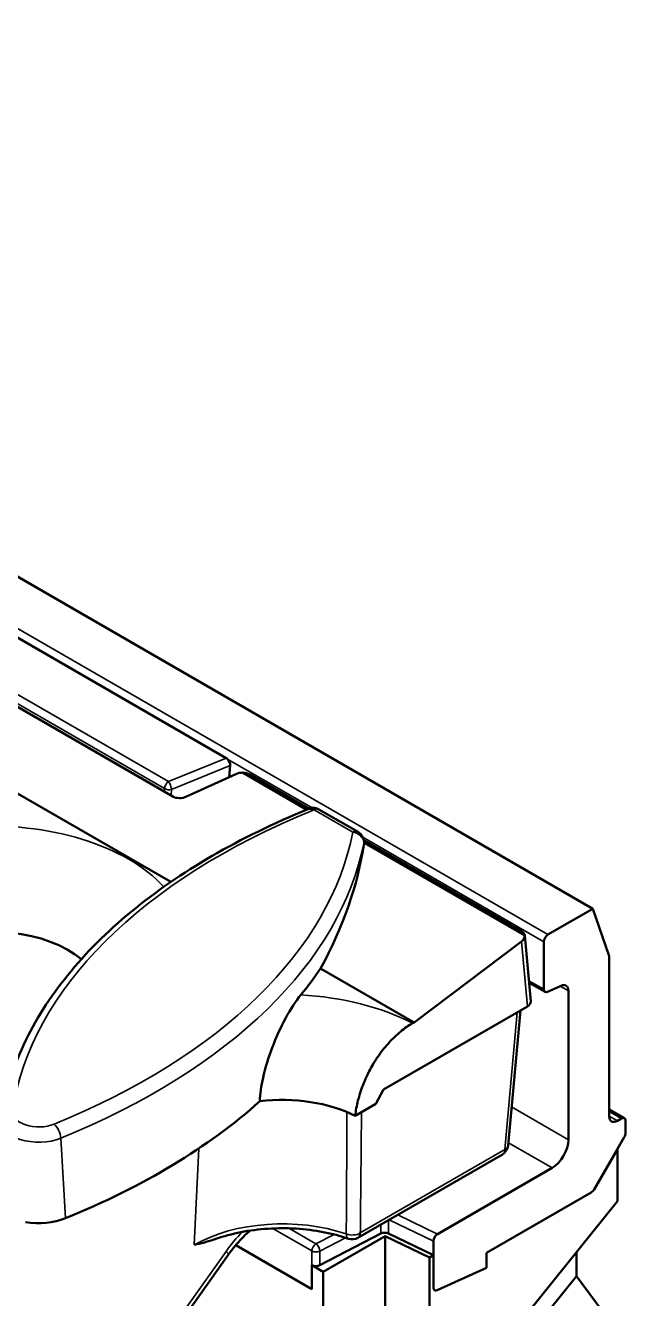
# Model space of a CAD drawing. Header units: millimetres. Extents: x 0 to 4362, y -130 to 2100.
# Drawn here: x 1017.4 to 1069.4, y 550.3 to 660.6 of the extents above; entities that cross this region are included whole.
import ezdxf

# ---------------------------------------------------------------- set-up
doc = ezdxf.new("R2010")
doc.units = ezdxf.units.MM
doc.header["$LTSCALE"] = 5
doc.layers.add('Sichtbar (ISO)', color=7, linetype='Continuous', lineweight=50)
doc.layers.add('Sichtbar schmal (ISO)', color=7, linetype='Continuous', lineweight=35)

msp = doc.modelspace()

# ---------------------------------------------------------------- linework, layer by layer
at = {"layer": 'Sichtbar (ISO)'}
for p, q in [((1066.53, 584.064), (712.976, 788.188)), ((1010.596, 611.07), (1034.783, 597.106)), ((1030.163, 593.787), (1015.48, 602.264)), ((1035.638, 595.729), (1031.367, 593.777)), ((1035.139, 596.464), (1035.057, 595.464)), ((1041.773, 592.642), (1036.199, 595.86)), ((1041.982, 592.725), (1036.843, 595.692)), ((1029.989, 586.381), (1014.478, 595.337)), ((1046.145, 590.746), (1042.809, 592.672)), ((1060.344, 582.124), (1046.705, 589.998)), ((1046.73, 589.82), (1046.723, 589.89)), ((1046.731, 589.779), (1060.634, 581.752)), ((1062.641, 581.818), (1066.53, 584.064)), ((1066.53, 584.064), (1067.926, 580.033)), ((1051.048, 574.223), (1060.352, 581.222)), ((1060.635, 581.745), (1061.154, 576.031)), ((1062.287, 577.083), (1062.287, 581.206)), ((1051.048, 574.223), (1042.962, 578.891)), ((1067.944, 579.915), (1067.944, 566.101)), ((1062.391, 576.854), (1061.007, 577.653)), ((1063.775, 577.394), (1062.604, 576.859)), ((1064.409, 564.059), (1064.409, 576.947)), ((1048.404, 568.4), (1060.862, 575.593)), ((1060.253, 575.241), (1059.193, 563.561)), ((1050.924, 574.151), (1051.048, 574.223)), ((1047.734, 567.154), (1048.404, 568.4)), ((1045.954, 566.126), (1047.734, 567.154)), ((1069.255, 565.921), (1067.944, 566.678)), ((1068.651, 565.692), (1069.005, 565.896)), ((1069.358, 565.692), (1069.358, 564.637)), ((1069.255, 564.288), (1066.633, 559.748)), ((1058.697, 562.785), (1046.195, 555.567)), ((1068.651, 563.243), (1066.633, 559.748)), ((1068.651, 558.732), (1068.651, 563.243)), ((1053.083, 555.887), (1062.994, 561.61)), ((1066.383, 559.484), (1057.337, 554.261)), ((1066.383, 559.484), (1057.337, 554.261)), ((1052.388, 538.5), (1068.651, 558.732)), ((1048.176, 555.931), (1042.898, 553.187)), ((1052.728, 554.05), (1048.832, 555.937)), ((1042.21, 551.115), (1035.614, 554.924)), ((1043.195, 552.628), (1048.543, 555.716)), ((1048.543, 555.716), (1052.388, 553.853)), ((1048.543, 538.893), (1048.543, 555.716)), ((1052.728, 555.274), (1052.728, 551.24)), ((1034.993, 554.12), (997.878, 501.727)), ((1052.728, 554.05), (1052.388, 553.853)), ((1052.388, 553.853), (1052.388, 538.5)), ((1052.728, 551.24), (1052.728, 554.05)), ((1057.337, 554.261), (1057.337, 552.974)), ((1057.337, 554.261), (1057.337, 552.974)), ((1065.116, 554.334), (1065.116, 552.238)), ((1042.21, 551.115), (1042.21, 553.197)), ((1042.21, 553.197), (1043.195, 552.628)), ((1043.195, 528.95), (1043.195, 552.628)), ((1057.337, 552.974), (1053.046, 551.017)), ((1057.337, 552.974), (1053.046, 551.017)), ((1048.54, 531.618), (1065.116, 552.238)), ((1065.116, 552.238), (1068.651, 547.475))]:
    msp.add_line(p, q, dxfattribs=at)
for centre, start, end in [((1058.197, 563.651), 300, 354.81331), ((1045.695, 556.433), 251.0107, 300)]:
    msp.add_arc(centre, 1, start, end, dxfattribs=at)
for centre, major_axis, ratio, start_param, end_param in [((1034.774, 596.701), (0.265, -0.429), 0.5902229, 0.6750083, 1.9936861), ((1036.137, 595.199), (0.995, 0.136), 0.6505352, 1.4208857, 2.0055642), ((1036.136, 595.282), (1, 0), 0.5785655, 0.7858838, 1.5080999), ((1030.868, 594.307), (-0.995, -0.136), 0.6505352, 0.6986696, 2.0055642), ((983.689, 588.784), (63.086, 9.138), 0.6520342, 5.8275977, 6.0871537), ((1014.406, 576.598), (9.5, 0), 0.5773503, 0.5994085, 2.1622743), ((1059.634, 581.716), (1.003, 0), 0.575771, 0.0618125, 0.7840286), ((1059.642, 581.629), (0.991, 0.136), 0.6559375, 5.4168842, 6.2627253), ((1062.641, 581.41), (0.25, 0.433), 0.5773503, 0.7853982, 2.3561945), ((1067.591, 579.711), (-0.25, -0.433), 0.5773503, 2.3561945, 2.677945), ((984.249, 592.148), (63.043, 0), 0.5773503, 5.841854, 5.9103823), ((1062.641, 577.287), (-0.25, -0.433), 0.5773503, 5.4977871, 6.9638637), ((1063.701, 576.539), (0.5, 0.866), 0.5773503, 5.4977871, 6.9638637), ((1060.152, 576.001), (1.003, 0), 0.575771, 5.4991567, 6.3354022), ((984.249, 587.249), (-63.568, 0), 0.5773503, 2.1848933, 2.5696819), ((1039.66, 562.018), (9.5, 0), 0.5773503, 0.8465666, 1.7784158), ((1068.651, 566.509), (-0.5, -0.866), 0.5773503, 5.4977871, 7.0685835), ((1069.005, 565.488), (0.25, 0.433), 0.5773503, 5.4977871, 7.0685835), ((1069.005, 564.433), (-0.25, -0.433), 0.5773503, 1.5707963, 2.3561945), ((1062.994, 563.243), (1, 1.732), 0.5773503, 3.9269908, 5.4977871), ((1066.383, 559.892), (-0.25, -0.433), 0.5773503, 0.7853982, 1.5707963), ((1066.383, 559.892), (-0.25, -0.433), 0.5773503, 0.7853982, 1.5707963), ((1018.573, 559.141), (-4, 0), 0.5773503, 1.2765781, 2.1848933), ((1048.51, 555.716), (-0.5, 0), 0.5773503, 4.0142573, 5.4454273), ((1053.083, 555.479), (0.252, 0.433), 0.5773419, 0.7892107, 2.360007), ((1042.563, 553.402), (-0.5, 0), 0.5773503, 0.7853982, 2.3038346), ((1053.083, 551.445), (0.252, 0.433), 0.5778049, 2.3595701, 3.8260466), ((1053.083, 551.445), (0.252, 0.433), 0.5778049, 2.3595701, 3.8260466)]:
    msp.add_ellipse(centre, major_axis=major_axis, ratio=ratio, start_param=start_param, end_param=end_param, dxfattribs=at)
for points in [[(1034.783, 597.106), (1034.82, 597.085), (1034.858, 597.055), (1034.896, 597.02)], [(1046.731, 589.779), (1046.731, 589.764), (1046.729, 589.749), (1046.727, 589.735)], [(1046.73, 589.82), (1046.731, 589.806), (1046.732, 589.792), (1046.731, 589.779)]]:
    msp.add_open_spline(points, degree=3, dxfattribs=at)
for points, knots in [([(1015.299, 565.948), (1015.637, 568.1), (1016.298, 570.229), (1018.235, 574.371), (1019.511, 576.384), (1022.627, 580.236), (1024.468, 582.075), (1028.656, 585.533), (1031.002, 587.151), (1036.132, 590.124), (1038.914, 591.478), (1041.873, 592.683)], [5.58828531, 5.58828531, 5.58828531, 5.58828531, 5.76152555, 5.76152555, 5.9347658, 5.9347658, 6.10800604, 6.10800604, 6.28124629, 6.28124629, 6.45448653, 6.45448653, 6.45448653, 6.45448653]), ([(1041.873, 592.683), (1041.885, 592.688), (1041.897, 592.692), (1041.921, 592.702), (1041.933, 592.707), (1041.957, 592.716), (1041.969, 592.72), (1041.993, 592.729), (1042.006, 592.734), (1042.03, 592.743), (1042.042, 592.747), (1042.054, 592.751)], [0.171301222, 0.171301222, 0.171301222, 0.171301222, 0.18523411, 0.18523411, 0.199166999, 0.199166999, 0.213099887, 0.213099887, 0.227032775, 0.227032775, 0.240965663, 0.240965663, 0.240965663, 0.240965663]), ([(1042.809, 592.672), (1042.777, 592.69), (1042.743, 592.708), (1042.667, 592.74), (1042.626, 592.755), (1042.535, 592.78), (1042.485, 592.79), (1042.376, 592.801), (1042.317, 592.802), (1042.189, 592.789), (1042.122, 592.775), (1042.054, 592.751)], [0, 0, 0, 0, 0.002807933, 0.002807933, 0.005615866, 0.005615866, 0.0084238, 0.0084238, 0.011231733, 0.011231733, 0.014039666, 0.014039666, 0.014039666, 0.014039666]), ([(1046.723, 589.89), (1046.712, 589.993), (1046.687, 590.079), (1046.628, 590.23), (1046.592, 590.296), (1046.518, 590.411), (1046.478, 590.462), (1046.395, 590.555), (1046.352, 590.596), (1046.26, 590.672), (1046.21, 590.707), (1046.153, 590.741), (1046.149, 590.744), (1046.145, 590.746)], [0, 0, 0, 0, 0.006259772, 0.006259772, 0.012974918, 0.012974918, 0.019690063, 0.019690063, 0.026405209, 0.026405209, 0.033120355, 0.033120355, 0.033575729, 0.033575729, 0.033575729, 0.033575729]), ([(1041.252, 576.601), (1040.814, 576.067), (1040.372, 575.387), (1039.524, 573.826), (1039.12, 572.948), (1038.452, 571.186), (1038.173, 570.297), (1037.826, 568.724), (1037.726, 568.038), (1037.702, 567.385)], [-1.0965655, -1.0965655, -1.0965655, -1.0965655, -0.7906032, -0.7906032, -0.486598, -0.486598, -0.2130994, -0.2130994, 0, 0, 0, 0]), ([(1045.954, 566.126), (1046.005, 566.57), (1046.091, 567.026), (1046.306, 567.875), (1046.455, 568.347), (1046.819, 569.278), (1047.034, 569.737), (1047.472, 570.552), (1047.735, 570.983), (1048.308, 571.795), (1048.617, 572.176), (1049.209, 572.822), (1049.546, 573.147), (1050.24, 573.717), (1050.596, 573.962), (1050.924, 574.151)], [2.36568716, 2.36568716, 2.36568716, 2.36568716, 2.50131306, 2.50131306, 2.64008195, 2.64008195, 2.77885085, 2.77885085, 2.91768612, 2.91768612, 3.05652139, 3.05652139, 3.1955721, 3.1955721, 3.33462281, 3.33462281, 3.33462281, 3.33462281]), ([(1033.891, 555.467), (1034.57, 555.704), (1035.3, 555.9), (1036.821, 556.199), (1037.613, 556.301), (1039.218, 556.404), (1040.031, 556.406), (1041.638, 556.308), (1042.431, 556.209), (1043.955, 555.916), (1044.687, 555.722), (1045.369, 555.487)], [0.2416578, 0.2416578, 0.2416578, 0.2416578, 0.4579051, 0.4579051, 0.6741524, 0.6741524, 0.8903997, 0.8903997, 1.106647, 1.106647, 1.3228942, 1.3228942, 1.3228942, 1.3228942]), ([(1036.866, 556.188), (1036.827, 556.155), (1036.788, 556.122), (1036.545, 555.909), (1036.341, 555.715), (1035.939, 555.3), (1035.741, 555.079), (1035.357, 554.615), (1035.171, 554.372), (1034.993, 554.12)], [0.24265199, 0.24265199, 0.24265199, 0.24265199, 0.26848087, 0.26848087, 0.4027213, 0.4027213, 0.53696174, 0.53696174, 0.67120217, 0.67120217, 0.67120217, 0.67120217]), ([(1033.891, 555.467), (1033.86, 555.456), (1033.829, 555.446), (1033.237, 555.245), (1032.578, 555.08), (1032.031, 554.949)], [1.13711462, 1.13711462, 1.13711462, 1.13711462, 1.15040235, 1.15040235, 1.39708465, 1.39708465, 1.39708465, 1.39708465])]:
    msp.add_open_spline(points, degree=3, knots=knots, dxfattribs=at)
at = {"layer": 'Sichtbar schmal (ISO)'}
for p, q in [((1062.641, 581.818), (709.087, 785.942)), ((1029.781, 595.071), (1007.758, 607.786)), ((1015.322, 602.64), (1029.458, 594.478)), ((1034.783, 597.106), (1029.781, 595.071)), ((1034.896, 597.02), (1042.22, 592.791)), ((1030.061, 594.398), (1035.139, 596.464)), ((1029.458, 594.478), (1029.436, 594.207)), ((1030.018, 593.871), (1030.061, 594.398)), ((1042.409, 592.632), (1045.745, 590.706)), ((1046.611, 590.256), (1062.287, 581.206)), ((1046.719, 589.812), (1046.727, 589.735)), ((1060.352, 581.222), (1060.862, 575.593)), ((1062.287, 577.083), (1060.99, 577.831)), ((1063.697, 577.358), (1064.409, 576.947)), ((1059.982, 575.084), (1058.903, 563.201)), ((1064.409, 564.059), (1059.496, 566.896)), ((1067.944, 566.509), (1069.005, 565.896)), ((1068.651, 565.692), (1067.944, 566.101)), ((1020.878, 557.254), (1020.471, 564.191)), ((1059.214, 563.793), (1062.994, 561.61)), ((1032.42, 563.302), (1032.031, 554.949)), ((1058.903, 563.201), (1046.401, 555.983)), ((1048.832, 555.937), (1048.832, 557.089)), ((1048.9, 557.129), (1052.728, 555.274)), ((1053.083, 555.887), (1049.639, 557.556)), ((1038.828, 556.375), (1042.21, 554.422)), ((1042.563, 555.035), (1040.225, 556.384)), ((1044.138, 555.853), (1042.563, 555.035)), ((1048.176, 556.711), (1048.176, 555.931)), ((1042.21, 551.115), (1035.614, 554.924)), ((1042.898, 554.412), (1045.125, 555.569)), ((1034.773, 554.375), (997.658, 501.982)), ((1042.21, 554.422), (1042.21, 551.115)), ((1042.898, 553.187), (1042.898, 554.412))]:
    msp.add_line(p, q, dxfattribs=at)
for centre, major_axis, ratio, start_param, end_param in [((1029.812, 594.682), (-0.25, -0.433), 0.5773503, 4.0142573, 5.4977871), ((1029.812, 594.682), (-0.498, 0.041), 0.6270768, 0.8348314, 2.1448478), ((1029.812, 594.682), (0.188, -0.463), 0.3530736, 0.7741706, 2.4093638), ((1077.898, 563.381), (-61.864, 0), 0.5773503, 5.3264859, 6.1926871), ((1042.25, 591.757), (-0.377, 0.926), 0.4704822, 5.5699441, 6.2831853), ((1043.573, 591.49), (2.296, 0), 0.5773503, 2.1026499, 2.1848933), ((1042.409, 591.979), (0.4, 0.693), 0.5773503, 0, 0.7853982), ((1014.406, 581.497), (-16.848, 0), 0.5773503, 3.6177955, 4.8312216), ((984.249, 594.598), (61.864, 0), 0.5773503, 5.3264859, 6.174011), ((1045.745, 590.053), (0.4, 0.693), 0.5773503, 0, 0.7853982), ((984.249, 593.852), (62.861, 0), 0.5773503, 5.3264859, 6.1716349), ((1045.927, 589.807), (0.796, 0.084), 0.5649692, 6.1116223, 6.2831853), ((1039.66, 566.917), (-16.848, 0), 0.5773503, 3.9801473, 4.6177602), ((1018.573, 565.744), (-3.292, 0), 0.5773503, 6.221282, 8.4680786), ((1018.573, 566.49), (-2.296, 0), 0.5773503, 6.1926871, 8.4680786), ((1019.897, 564.59), (-0.377, 0.926), 0.4704822, 4.0864142, 5.5699441), ((1058.197, 563.651), (0.996, -0.09), 0.575771, 5.5513736, 6.2831853), ((1058.197, 563.651), (0.5, -0.866), 0.5773503, 0, 0.7330383), ((1039.66, 550.544), (-10.789, 0), 0.5773503, 4.1748929, 5.4977871), ((1038.059, 551.426), (-4.298, -6.754), 0.5463791, 4.3391989, 4.6217696), ((1045.695, 556.433), (-1, 0.011), 0.6297739, 1.0407397, 2.3615012), ((1045.695, 556.433), (-0.325, -0.946), 0.4180354, 5.4534654, 6.2831853), ((1045.695, 556.433), (0.5, -0.866), 0.5773503, 0, 0.7330383), ((1042.563, 554.626), (-0.25, -0.433), 0.5773503, 3.9269908, 5.4977871), ((1042.563, 554.626), (0.231, -0.444), 0.5463429, 0.8102426, 2.3810389), ((1033.361, 555.276), (1.632, -1.156), 0.0741807, 0, 0.5797948), ((1042.563, 554.626), (-0.5, 0), 0.5773503, 0.7853982, 2.3038346)]:
    msp.add_ellipse(centre, major_axis=major_axis, ratio=ratio, start_param=start_param, end_param=end_param, dxfattribs=at)
for points, knots in [([(1042.054, 592.751), (1042.085, 592.762), (1042.119, 592.765), (1042.203, 592.757), (1042.255, 592.738), (1042.342, 592.686), (1042.376, 592.661), (1042.409, 592.632)], [-0.014039666, -0.014039666, -0.014039666, -0.014039666, -0.009707854, -0.009707854, -0.00373379, -0.00373379, 0, 0, 0, 0]), ([(1045.745, 590.706), (1045.798, 590.698), (1045.852, 590.685), (1045.992, 590.644), (1046.077, 590.609), (1046.289, 590.493), (1046.413, 590.395), (1046.623, 590.142), (1046.702, 589.975), (1046.719, 589.812)], [-0.033575729, -0.033575729, -0.033575729, -0.033575729, -0.029378763, -0.029378763, -0.022663617, -0.022663617, -0.011919384, -0.011919384, 0, 0, 0, 0]), ([(1045.243, 566.456), (1045.243, 566.365), (1045.242, 566.274), (1045.239, 565.516), (1045.236, 564.849), (1045.23, 563.765), (1045.228, 563.348), (1045.224, 562.671), (1045.223, 562.41), (1045.219, 561.629), (1045.216, 561.108), (1045.208, 559.753), (1045.203, 558.919), (1045.193, 557.355), (1045.188, 556.625), (1045.184, 555.895)], [-1.358461, -1.358461, -1.358461, -1.358461, -1.3232813, -1.3232813, -1.0658648, -1.0658648, -0.9049796, -0.9049796, -0.8044263, -0.8044263, -0.6033197, -0.6033197, -0.2815492, -0.2815492, 0, 0, 0, 0]), ([(1046.401, 555.983), (1046.409, 556.712), (1046.416, 557.44), (1046.432, 559.002), (1046.44, 559.835), (1046.454, 561.188), (1046.459, 561.708), (1046.466, 562.489), (1046.468, 562.749), (1046.475, 563.425), (1046.478, 563.842), (1046.488, 564.924), (1046.494, 565.589), (1046.5, 566.318), (1046.501, 566.38), (1046.502, 566.442)], [0, 0, 0, 0, 0.2815492, 0.2815492, 0.6033197, 0.6033197, 0.8044263, 0.8044263, 0.9049796, 0.9049796, 1.0658648, 1.0658648, 1.3232813, 1.3232813, 1.3474156, 1.3474156, 1.3474156, 1.3474156])]:
    msp.add_open_spline(points, degree=3, knots=knots, dxfattribs=at)

doc.saveas('drawing.dxf')
